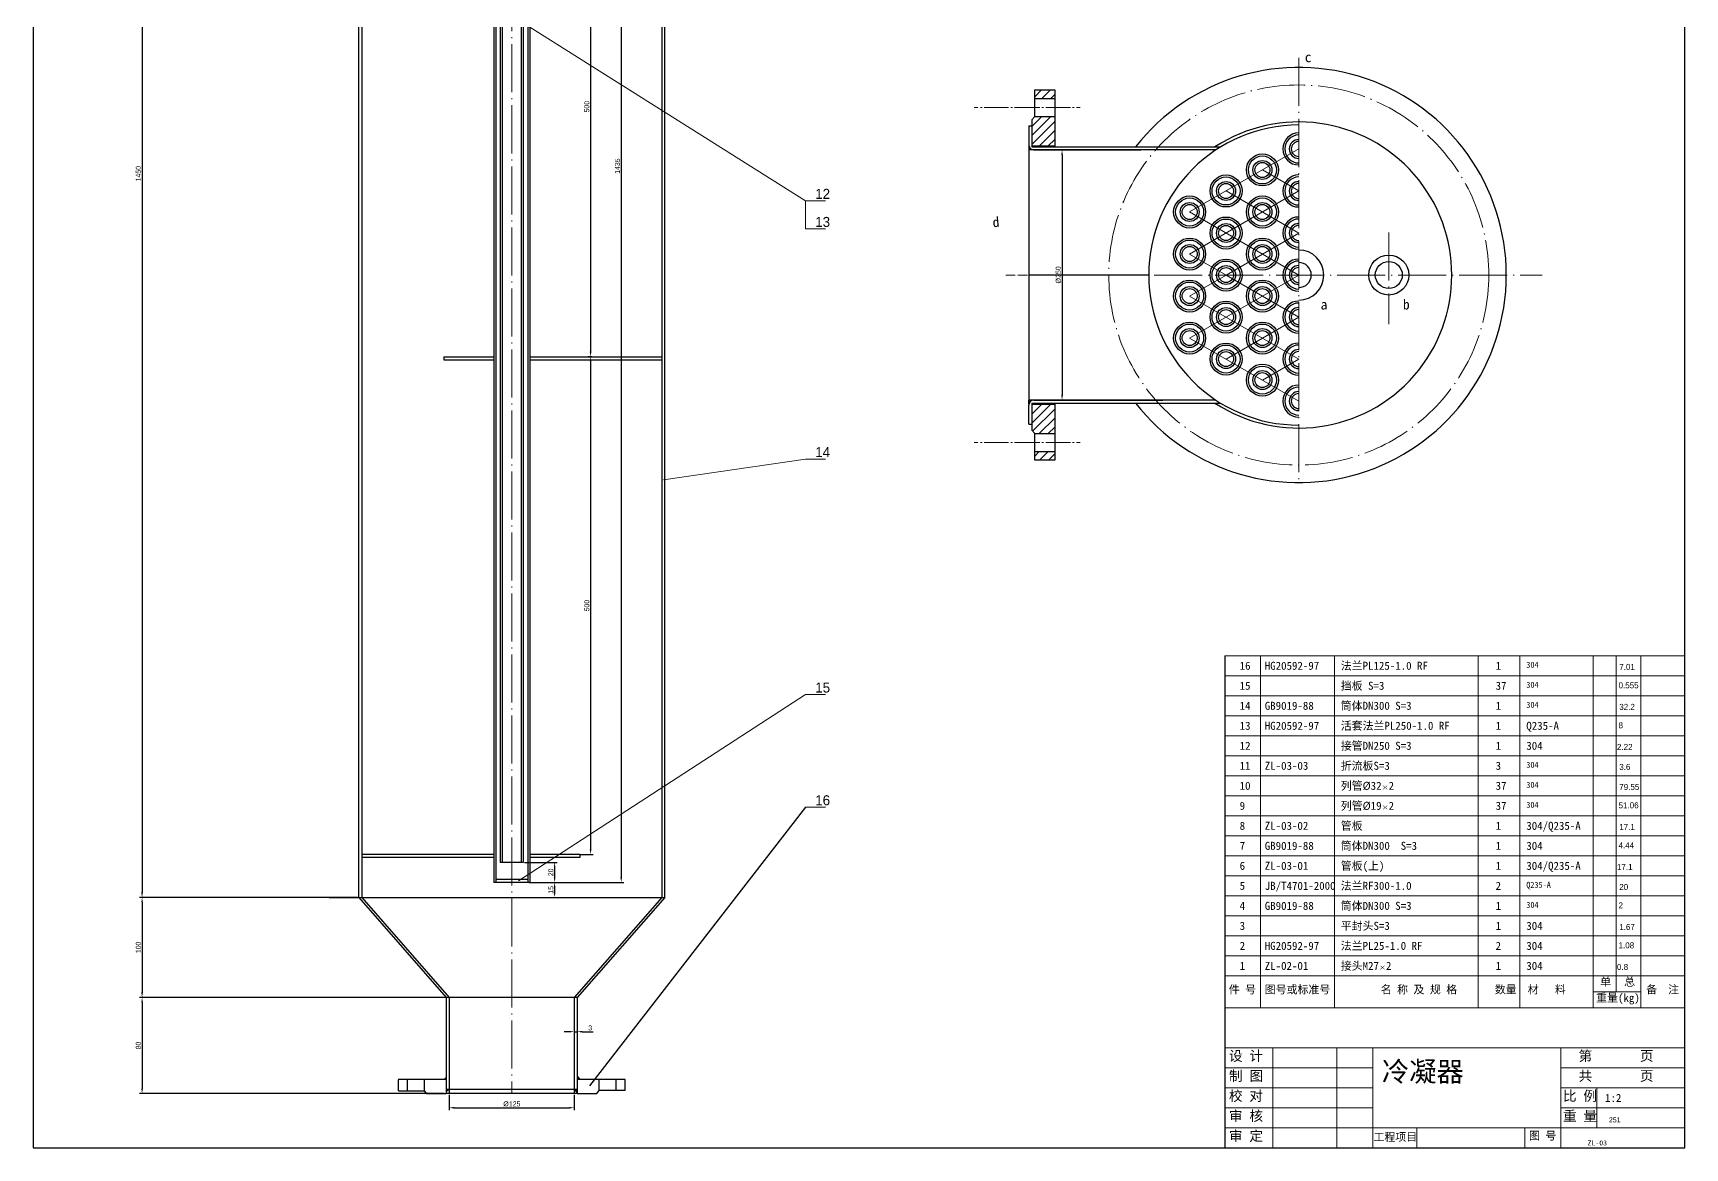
# Model space of a CAD drawing. Header units: millimetres. Extents: x 0 to 826, y 9 to 1086.
# Drawn here: x 0 to 826, y 9 to 566 of the extents above; entities that cross this region are included whole.
import ezdxf

# ---------------------------------------------------------------- set-up
doc = ezdxf.new("R2010")
doc.units = ezdxf.units.MM
doc.linetypes.add('ACAD_ISO04W100', pattern=[30.5, 24, -3, 0.5, -3])
doc.linetypes.add('ACAD_ISO05W100', pattern=[33, 24, -3, 0, -3, 0, -3])
doc.layers.get('DEFPOINTS').update_dxf_attribs({"lineweight": 30})
for name, color, linetype, lineweight in [('LAYER2', 2, 'ACAD_ISO04W100', 15), ('LAYER4', 4, 'ACAD_ISO05W100', 5), ('图层1', 7, 'Continuous', 30), ('图层3', 7, 'Continuous', 5)]:
    doc.layers.add(name, color=color, linetype=linetype, lineweight=lineweight)
doc.dimstyles.new('ISO-25', dxfattribs={"dimtxt": 2.5, "dimasz": 2.5, "dimexe": 1.25, "dimexo": 0.625, "dimtad": 1, "dimdsep": 46, "dimtxsty": 'Standard', "dimcen": 2.5, "dimadec": 0, "dimazin": 0, "dimtfac": 1, "dimtmove": 0, "dimatfit": 3, "dimfxl": 0, "dimarcsym": 0})

# ---------------------------------------------------------------- blocks, each defined once
blk = doc.blocks.new('*D4')
at = {"layer": 'DEFPOINTS', "color": 0}
for p in [(147.77, 857.29), (54.2, 133.79), (152.47, 133.79)]:
    blk.add_point(p, dxfattribs=at)
at = {"layer": '图层3', "color": 0, "lineweight": -2}
for p, q in [((147.14, 857.29), (52.95, 857.29)), ((54.2, 854.79), (54.2, 136.29)), ((151.84, 133.79), (52.95, 133.79))]:
    blk.add_line(p, q, dxfattribs=at)
at = {"layer": '图层3', "color": 0}
for points in [[(53.78, 854.79), (54.61, 854.79), (54.2, 857.29)], [(53.78, 136.29), (54.61, 136.29), (54.2, 133.79)]]:
    blk.add_solid(points, dxfattribs=at)
at = {"layer": '图层3', "color": 0, "insert": (52.32, 495.54), "char_height": 2.5, "attachment_point": 5, "rotation": 90}
blk.add_mtext('{\\f??|b0|i0|c0|p54;1450}', dxfattribs=at)
blk = doc.blocks.new('*D7')
at = {"layer": 'DEFPOINTS', "color": 0}
for p in [(248.02, 141.29), (248.02, 133.79), (260.45, 133.79)]:
    blk.add_point(p, dxfattribs=at)
at = {"layer": '图层3', "color": 0, "lineweight": -2}
for p, q in [((248.64, 141.29), (261.7, 141.29)), ((248.64, 133.79), (261.7, 133.79)), ((260.45, 138.79), (260.45, 136.29))]:
    blk.add_line(p, q, dxfattribs=at)
at = {"layer": '图层3', "color": 0}
for points in [[(260.03, 138.79), (260.86, 138.79), (260.45, 141.29)], [(260.03, 136.29), (260.86, 136.29), (260.45, 133.79)]]:
    blk.add_solid(points, dxfattribs=at)
at = {"layer": '图层3', "color": 0, "insert": (258.57, 137.54), "char_height": 2.5, "attachment_point": 5, "rotation": 90}
blk.add_mtext('{\\f??|b0|i0|c0|p54;15}', dxfattribs=at)
blk = doc.blocks.new('*D8')
at = {"layer": 'DEFPOINTS', "color": 0}
for p in [(244.77, 151.29), (247.02, 141.29), (260.45, 141.29)]:
    blk.add_point(p, dxfattribs=at)
at = {"layer": '图层3', "color": 0, "lineweight": -2}
for p, q in [((245.39, 151.29), (261.7, 151.29)), ((260.45, 148.79), (260.45, 143.79)), ((247.64, 141.29), (261.7, 141.29))]:
    blk.add_line(p, q, dxfattribs=at)
at = {"layer": '图层3', "color": 0}
for points in [[(260.03, 148.79), (260.86, 148.79), (260.45, 151.29)], [(260.03, 143.79), (260.86, 143.79), (260.45, 141.29)]]:
    blk.add_solid(points, dxfattribs=at)
at = {"layer": '图层3', "color": 0, "insert": (258.57, 146.29), "char_height": 2.5, "attachment_point": 5, "rotation": 90}
blk.add_mtext('{\\f??|b0|i0|c0|p54;20}', dxfattribs=at)
blk = doc.blocks.new('*D10')
at = {"layer": 'DEFPOINTS', "color": 0}
for p in [(279.67, 654.04), (278.42, 404.04), (279.67, 404.04)]:
    blk.add_point(p, dxfattribs=at)
at = {"layer": '图层3', "color": 0, "lineweight": -2}
for p, q in [((279.04, 654.04), (277.17, 654.04)), ((278.42, 651.54), (278.42, 406.54)), ((279.04, 404.04), (277.17, 404.04))]:
    blk.add_line(p, q, dxfattribs=at)
at = {"layer": '图层3', "color": 0}
for points in [[(278, 651.54), (278.84, 651.54), (278.42, 654.04)], [(278, 406.54), (278.84, 406.54), (278.42, 404.04)]]:
    blk.add_solid(points, dxfattribs=at)
at = {"layer": '图层3', "color": 0, "insert": (276.54, 529.04), "char_height": 2.5, "attachment_point": 5, "rotation": 90}
blk.add_mtext('{\\f??|b0|i0|c0|p54;500}', dxfattribs=at)
blk = doc.blocks.new('*D11')
at = {"layer": 'DEFPOINTS', "color": 0}
for p in [(277.79, 404.04), (272.39, 155.29), (278.42, 155.29)]:
    blk.add_point(p, dxfattribs=at)
at = {"layer": '图层3', "color": 0, "lineweight": -2}
for p, q in [((278.42, 404.04), (279.67, 404.04)), ((278.42, 401.54), (278.42, 157.79)), ((273.02, 155.29), (279.67, 155.29))]:
    blk.add_line(p, q, dxfattribs=at)
at = {"layer": '图层3', "color": 0}
for points in [[(278, 401.54), (278.84, 401.54), (278.42, 404.04)], [(278, 157.79), (278.84, 157.79), (278.42, 155.29)]]:
    blk.add_solid(points, dxfattribs=at)
at = {"layer": '图层3', "color": 0, "insert": (276.54, 279.66), "char_height": 2.5, "attachment_point": 5, "rotation": 90}
blk.add_mtext('{\\f??|b0|i0|c0|p54;500}', dxfattribs=at)
blk = doc.blocks.new('*D12')
at = {"layer": 'DEFPOINTS', "color": 0}
for p in [(278.42, 857.29), (248.02, 141.29), (293.73, 141.29)]:
    blk.add_point(p, dxfattribs=at)
at = {"layer": '图层3', "color": 0, "lineweight": -2}
for p, q in [((279.04, 857.29), (294.98, 857.29)), ((293.73, 854.79), (293.73, 143.79)), ((248.64, 141.29), (294.98, 141.29))]:
    blk.add_line(p, q, dxfattribs=at)
at = {"layer": '图层3', "color": 0}
for points in [[(293.32, 854.79), (294.15, 854.79), (293.73, 857.29)], [(293.32, 143.79), (294.15, 143.79), (293.73, 141.29)]]:
    blk.add_solid(points, dxfattribs=at)
at = {"layer": '图层3', "color": 0, "insert": (291.86, 499.29), "char_height": 2.5, "attachment_point": 5, "rotation": 90}
blk.add_mtext('{\\f??|b0|i0|c0|p54;1435}', dxfattribs=at)
blk = doc.blocks.new('*D21')
at = {"layer": 'DEFPOINTS', "color": 0}
for p in [(500.59, 507.38), (500.59, 382.38), (514.12, 382.38)]:
    blk.add_point(p, dxfattribs=at)
at = {"layer": '图层3', "color": 0, "lineweight": -2}
for p, q in [((501.21, 507.38), (515.37, 507.38)), ((514.12, 504.88), (514.12, 384.88)), ((501.21, 382.38), (515.37, 382.38))]:
    blk.add_line(p, q, dxfattribs=at)
at = {"layer": '图层3', "color": 0}
for points in [[(513.71, 504.88), (514.54, 504.88), (514.12, 507.38)], [(513.71, 384.88), (514.54, 384.88), (514.12, 382.38)]]:
    blk.add_solid(points, dxfattribs=at)
at = {"layer": '图层3', "color": 0, "insert": (512.25, 444.88), "char_height": 2.5, "attachment_point": 5, "rotation": 90}
blk.add_mtext('%%c{\\f??|b0|i0|c0|p54;250}', dxfattribs=at)
blk = doc.blocks.new('*D27')
at = {"layer": 'DEFPOINTS', "color": 0}
for p in [(207.76, 35.76), (270.26, 35.76), (270.26, 28.65)]:
    blk.add_point(p, dxfattribs=at)
at = {"layer": '图层3', "color": 0, "lineweight": -2}
for p, q in [((207.76, 35.13), (207.76, 27.4)), ((270.26, 35.13), (270.26, 27.4)), ((210.26, 28.65), (267.76, 28.65))]:
    blk.add_line(p, q, dxfattribs=at)
at = {"layer": '图层3', "color": 0}
for points in [[(210.26, 29.07), (210.26, 28.24), (207.76, 28.65)], [(267.76, 29.07), (267.76, 28.24), (270.26, 28.65)]]:
    blk.add_solid(points, dxfattribs=at)
at = {"layer": '图层3', "color": 0, "insert": (239.01, 30.53), "char_height": 2.5, "attachment_point": 5}
blk.add_mtext('%%c{\\f??|b0|i0|c0|p54;125}', dxfattribs=at)
blk = doc.blocks.new('*D28')
at = {"layer": 'DEFPOINTS', "color": 0}
for p in [(162.51, 133.79), (54.2, 83.79), (206.26, 83.79)]:
    blk.add_point(p, dxfattribs=at)
at = {"layer": '图层1', "color": 0, "lineweight": -2}
for p, q in [((161.89, 133.79), (52.95, 133.79)), ((54.2, 131.29), (54.2, 86.29)), ((205.64, 83.79), (52.95, 83.79))]:
    blk.add_line(p, q, dxfattribs=at)
at = {"layer": '图层1', "color": 0}
for points in [[(53.78, 131.29), (54.61, 131.29), (54.2, 133.79)], [(53.78, 86.29), (54.61, 86.29), (54.2, 83.79)]]:
    blk.add_solid(points, dxfattribs=at)
at = {"layer": '图层1', "color": 0, "insert": (52.32, 108.79), "char_height": 2.5, "attachment_point": 5, "rotation": 90}
blk.add_mtext('{\\f??|b0|i0|c0|p54;100}', dxfattribs=at)
blk = doc.blocks.new('*D29')
at = {"layer": 'DEFPOINTS', "color": 0}
for p in [(207.34, 83.79), (54.2, 35.76), (205.84, 35.76)]:
    blk.add_point(p, dxfattribs=at)
at = {"layer": '图层1', "color": 0, "lineweight": -2}
for p, q in [((206.72, 83.79), (52.95, 83.79)), ((54.2, 81.29), (54.2, 38.26)), ((205.22, 35.76), (52.95, 35.76))]:
    blk.add_line(p, q, dxfattribs=at)
at = {"layer": '图层1', "color": 0}
for points in [[(53.78, 81.29), (54.61, 81.29), (54.2, 83.79)], [(53.78, 38.26), (54.61, 38.26), (54.2, 35.76)]]:
    blk.add_solid(points, dxfattribs=at)
at = {"layer": '图层1', "color": 0, "insert": (52.32, 59.77), "char_height": 2.5, "attachment_point": 5, "rotation": 90}
blk.add_mtext('{\\f??|b0|i0|c0|p54;80}', dxfattribs=at)
blk = doc.blocks.new('*D31')
at = {"layer": 'DEFPOINTS', "color": 0}
for p in [(270.26, 83.79), (271.76, 83.79), (271.76, 66.67)]:
    blk.add_point(p, dxfattribs=at)
at = {"layer": '图层3', "color": 0, "lineweight": -2}
for p, q in [((270.26, 83.16), (270.26, 65.42)), ((271.76, 83.16), (271.76, 65.42)), ((267.76, 66.67), (265.26, 66.67)), ((270.26, 66.67), (271.76, 66.67)), ((274.26, 66.67), (279.68, 66.67))]:
    blk.add_line(p, q, dxfattribs=at)
at = {"layer": '图层3', "color": 0}
for points in [[(267.76, 67.08), (267.76, 66.25), (270.26, 66.67)], [(274.26, 67.08), (274.26, 66.25), (271.76, 66.67)]]:
    blk.add_solid(points, dxfattribs=at)
at = {"layer": '图层3', "color": 0, "insert": (278.22, 68.54), "char_height": 2.5, "attachment_point": 5}
blk.add_mtext('{\\f??|b0|i0|c0|p54;3}', dxfattribs=at)

msp = doc.modelspace()

# ---------------------------------------------------------------- hatches: boundary and pattern name
for points in [[(204.97331, 42.75664), (206.2602, 44.37834), (206.2602, 42.75664)], [(273.04709, 42.75664), (271.7602, 44.37834), (271.7602, 42.75664)], [(206.2602, 36.31916), (206.2602, 37.75664), (207.98254, 37.75664)], [(271.7602, 36.31916), (271.7602, 37.75664), (270.03786, 37.75664)]]:
    msp.add_hatch(color=256).paths.add_polyline_path(points)
at = {"layer": 'LAYER4'}
h = msp.add_hatch(dxfattribs=at)
h.set_pattern_fill('ANSI31', color=256, angle=-90, style=0)
h.set_pattern_definition([(225, (540.4528, 591.9726), (-2.245064, 2.245064), [])])
h.paths.add_polyline_path([(510.46106, 537.37604), (510.46106, 533.12604), (500.46106, 533.12604), (500.46106, 537.37604)])
h.paths.add_polyline_path([(510.46106, 509.37604), (498.96236, 509.37604), (498.96248, 522.37596), (500.46106, 524.12604), (510.46106, 524.12604)])
h.paths.add_polyline_path([(510.46106, 365.62604), (500.46106, 365.62604), (498.96106, 367.37604), (498.96118, 380.37604), (510.46106, 380.37604)])
h.paths.add_polyline_path([(500.46106, 352.37604), (500.46106, 356.62604), (510.46106, 356.62604), (510.46106, 352.37604)])

# ---------------------------------------------------------------- linework, layer by layer
for p, q in [((233.26593, 960.28557), (233.26593, 347.27253)), ((234.26593, 960.28557), (234.26593, 347.27253)), ((243.76593, 960.28557), (243.76593, 347.27253)), ((244.76593, 960.28557), (244.76593, 347.27253)), ((230.01593, 858.78557), (230.01593, 347.27253)), ((231.01593, 858.78557), (231.01593, 347.27253)), ((247.01593, 858.78557), (247.01593, 347.27253)), ((248.01593, 858.78557), (248.01593, 347.27253)), ((315.51696, 347.27253), (315.51696, 851.28557)), ((162.51491, 133.78557), (162.51491, 664.17233)), ((500.46106, 524.12604), (500.46106, 537.37604)), ((500.46106, 537.37604), (510.46106, 537.37604)), ((510.46106, 537.37604), (510.46106, 508.87604)), ((500.46106, 533.12604), (510.46106, 533.12604)), ((498.96248, 522.37596), (498.96236, 508.87604)), ((498.96248, 522.37596), (500.46106, 524.12604)), ((500.46106, 524.12604), (510.46106, 524.12604)), ((497.46106, 519.37604), (497.46106, 509.87604)), ((497.46106, 519.37604), (498.96245, 519.37603)), ((497.46106, 509.37604), (497.46106, 507.37604)), ((497.46106, 507.37604), (497.46106, 382.37604)), ((498.96106, 509.37604), (510.46106, 509.37604)), ((498.96236, 508.87604), (593.35863, 508.87604)), ((499.96106, 507.37604), (553.49301, 507.37604)), ((205.01593, 404.03557), (230.01593, 404.03557)), ((205.01593, 404.03557), (205.01593, 402.53557)), ((205.01593, 402.53557), (230.01593, 402.53557)), ((248.01593, 404.03557), (314.01696, 404.03557)), ((248.01593, 402.53557), (314.01696, 402.53557)), ((497.46106, 380.37604), (497.46106, 382.37604)), ((498.96236, 380.87604), (498.96106, 367.37604)), ((498.96106, 380.37604), (510.46106, 380.37604)), ((498.96236, 380.87604), (593.35863, 380.87604)), ((499.96106, 382.37604), (564.4291, 382.37604)), ((510.46106, 380.87604), (510.46106, 352.37604)), ((497.46106, 370.37604), (497.46106, 379.87604)), ((497.46106, 370.37604), (498.96245, 370.37606)), ((498.96106, 367.37604), (500.46106, 365.62604)), ((500.46106, 365.62604), (510.46106, 365.62604)), ((500.46106, 352.37604), (500.46106, 365.62604)), ((500.46106, 356.62604), (510.46106, 356.62604)), ((230.01593, 347.27253), (230.01593, 141.28557)), ((231.01593, 347.27253), (231.01593, 141.28557)), ((233.26593, 347.27253), (233.26593, 151.28557)), ((234.26593, 347.27253), (234.26593, 151.28557)), ((243.76593, 347.27253), (243.76593, 151.28557)), ((244.76593, 347.27253), (244.76593, 151.28557)), ((247.01593, 347.27253), (247.01593, 141.28557)), ((248.01593, 347.27253), (248.01593, 141.28557)), ((315.51696, 133.78557), (315.51696, 347.27253)), ((510.46106, 352.37604), (500.46106, 352.37604)), ((230.01593, 155.28557), (164.01491, 155.28557)), ((230.01593, 153.78557), (164.01491, 153.78557)), ((244.76593, 151.28557), (233.26593, 151.28557)), ((273.01593, 155.28557), (248.01593, 155.28557)), ((273.01593, 153.78557), (248.01593, 153.78557)), ((273.01593, 155.28557), (273.01593, 153.78557)), ((248.01593, 141.28557), (230.01593, 141.28557)), ((247.01593, 142.78557), (231.01593, 142.78557)), ((147.76593, 133.78557), (315.51696, 133.78557)), ((206.2602, 42.75664), (182.2602, 42.75664)), ((182.3671, 37.12837), (182.3671, 42.62837)), ((271.7602, 44.37834), (273.04709, 42.75664)), ((295.7602, 42.75664), (271.7602, 42.75664)), ((295.7602, 37.25664), (295.7602, 42.75664)), ((182.3671, 37.12837), (195.3671, 37.12837)), ((196.5102, 35.75664), (195.2602, 37.25664)), ((196.6171, 35.62837), (195.3671, 37.12837)), ((196.5102, 35.75664), (206.2602, 35.75664)), ((196.5102, 35.75664), (206.2602, 35.75664)), ((271.7602, 37.75664), (206.2602, 37.75664)), ((271.7602, 35.75664), (206.2602, 35.75664)), ((271.7602, 36.31916), (270.03786, 37.75664)), ((271.7602, 35.75664), (281.5102, 35.75664)), ((271.7602, 35.75664), (281.5102, 35.75664)), ((281.5102, 35.75664), (282.7602, 37.25664)), ((295.7602, 37.25664), (282.7602, 37.25664))]:
    msp.add_line(p, q)
at = {"color": 0, "linetype": 'ByBlock'}
for p, q in [((314.01696, 851.28557), (314.01696, 133.78557)), ((164.01491, 665.54683), (164.01491, 133.78557)), ((500.58606, 382.37604), (540.48964, 382.37604))]:
    msp.add_line(p, q, dxfattribs=at)
at = {"color": 0}
for p, q in [((271.7602, 83.78557), (206.2602, 83.78557)), ((206.2602, 83.78557), (206.2602, 35.75664)), ((271.7602, 83.78557), (271.7602, 35.75664))]:
    msp.add_line(p, q, dxfattribs=at)
at = {"lineweight": 18}
for p, q in [((595.51685, 78.55366), (825.51685, 78.55366)), ((595.51685, 58.55366), (825.51685, 58.55366))]:
    msp.add_line(p, q, dxfattribs=at)
at = {"ltscale": 0.1}
for p, q in [((186.8671, 37.12837), (186.8671, 42.62837)), ((195.3671, 37.12837), (195.3671, 42.62837)), ((282.7602, 37.25664), (282.7602, 42.75664)), ((291.2602, 37.25664), (291.2602, 42.75664))]:
    msp.add_line(p, q, dxfattribs=at)
msp.add_lwpolyline([(-0.31576, 1086.15014), (-0.31576, 8.55366), (825.51685, 8.55366), (825.51685, 1086.15014)], close=True)
for centre, start, end in [((499.96106, 509.87604), 180, 270), ((499.96106, 379.87604), 90, 180)]:
    msp.add_arc(centre, 2.5, start, end)
at = {"layer": 'DEFPOINTS', "color": 0, "linetype": 'ByBlock'}
for p in [(497.46106, 519.37604), (497.46106, 507.37604), (497.46106, 382.37604)]:
    msp.add_point(p, dxfattribs=at)
at = {"layer": 'LAYER2'}
for p, q in [((239.01593, 1048.19337), (239.01593, 35.75664)), ((632.46106, 553.36813), (632.46106, 341.12604)), ((677.46106, 466.16702), (677.46106, 420.34597)), ((499.20219, 444.87604), (754.21232, 444.87604))]:
    msp.add_line(p, q, dxfattribs=at)
at = {"layer": 'LAYER2', "ltscale": 0.5}
for p, q in [((502.41621, 528.62604), (470.21832, 528.62604)), ((502.58686, 528.62604), (470.53865, 528.62604)), ((502.58686, 528.62604), (470.53865, 528.62604)), ((490.83525, 528.62604), (522.88346, 528.62604)), ((490.83525, 528.62604), (522.88346, 528.62604)), ((491.0059, 528.62604), (523.20379, 528.62604)), ((505.65439, 444.87604), (497.46106, 444.87604)), ((502.41621, 361.12604), (470.21832, 361.12604)), ((502.58686, 361.12604), (470.53865, 361.12604)), ((490.83525, 361.12604), (522.88346, 361.12604)), ((491.0059, 361.12604), (523.20379, 361.12604))]:
    msp.add_line(p, q, dxfattribs=at)
at = {"layer": 'LAYER2', "ltscale": 0.2}
msp.add_line((557.7868, 444.87604), (485.97014, 444.87604), dxfattribs=at)
at = {"layer": 'LAYER2'}
msp.add_circle((632.46106, 444.87604), 95, dxfattribs=at)
at = {"layer": '图层1'}
for p, q in [((591.00325, 507.37604), (497.46106, 507.37604)), ((557.46106, 444.87604), (497.46106, 444.87604)), ((591.00325, 382.37604), (497.46106, 382.37604)), ((595.51685, 254.55366), (595.51685, 8.55366)), ((385.81462, 178.87167), (277.9375, 39.56201)), ((162.51491, 133.78557), (206.2602, 83.78557)), ((164.01491, 133.78557), (207.7602, 83.78557)), ((314.01696, 133.78557), (270.2602, 83.78557)), ((315.51696, 133.78557), (271.7602, 83.78557))]:
    msp.add_line(p, q, dxfattribs=at)
at = {"layer": '图层1', "color": 0}
for p, q in [((207.7602, 83.78557), (207.7602, 35.75664)), ((270.2602, 83.78557), (270.2602, 35.75664))]:
    msp.add_line(p, q, dxfattribs=at)
at = {"layer": '图层1'}
for centre, radius in [((614.27452, 497.37604), 8), ((614.27452, 497.37604), 7), ((614.27452, 497.37604), 4.75), ((614.27452, 497.37604), 3.75), ((596.08799, 486.87604), 8), ((596.08799, 486.87604), 7), ((596.08799, 486.87604), 4.75), ((596.08799, 486.87604), 3.75), ((577.90146, 476.37604), 8), ((577.90146, 476.37604), 7), ((577.90146, 476.37604), 4.75), ((577.90146, 476.37604), 3.75), ((614.27452, 476.37604), 8), ((614.27452, 476.37604), 7), ((614.27452, 476.37604), 4.75), ((614.27452, 476.37604), 3.75), ((596.08799, 465.87604), 8), ((596.08799, 465.87604), 7), ((577.90146, 455.37604), 8), ((596.08799, 465.87604), 4.75), ((596.08799, 465.87604), 3.75), ((614.27452, 455.37604), 8), ((577.90146, 455.37604), 7), ((577.90146, 455.37604), 4.75), ((577.90146, 455.37604), 3.75), ((614.27452, 455.37604), 7), ((614.27452, 455.37604), 4.75), ((614.27452, 455.37604), 3.75), ((677.46106, 444.87604), 10), ((596.08799, 444.87604), 8), ((596.08799, 444.87604), 7), ((596.08799, 444.87604), 4.75), ((596.08799, 444.87604), 3.75), ((677.46106, 444.87604), 6.75), ((577.90146, 434.37604), 8), ((577.90146, 434.37604), 7), ((577.90146, 434.37604), 4.75), ((577.90146, 434.37604), 3.75), ((614.27452, 434.37604), 8), ((614.27452, 434.37604), 7), ((614.27452, 434.37604), 4.75), ((614.27452, 434.37604), 3.75), ((596.08799, 423.87604), 8), ((596.08799, 423.87604), 7), ((577.90146, 413.37604), 8), ((596.08799, 423.87604), 4.75), ((596.08799, 423.87604), 3.75), ((614.27452, 413.37604), 8), ((577.90146, 413.37604), 7), ((577.90146, 413.37604), 4.75), ((577.90146, 413.37604), 3.75), ((614.27452, 413.37604), 7), ((614.27452, 413.37604), 4.75), ((614.27452, 413.37604), 3.75), ((596.08799, 402.87604), 8), ((596.08799, 402.87604), 7), ((596.08799, 402.87604), 4.75), ((596.08799, 402.87604), 3.75), ((614.27452, 392.37604), 8), ((614.27452, 392.37604), 7), ((614.27452, 392.37604), 4.75), ((614.27452, 392.37604), 3.75)]:
    msp.add_circle(centre, radius, dxfattribs=at)
for centre, radius, start, end in [((632.46106, 444.87604), 103.75, 218.08773965, 141.91226035), ((632.46106, 444.87604), 76.5, 236.78294727, 123.21705273), ((632.46106, 444.87604), 75, 90, 270), ((632.46106, 507.87604), 8, 90, 270), ((632.46106, 507.87604), 7, 90, 270), ((632.46106, 507.87604), 4.75, 90, 270), ((632.46106, 507.87604), 3.75, 90, 270), ((632.46106, 486.87604), 8, 90, 270), ((632.46106, 486.87604), 7, 90, 270), ((632.46106, 486.87604), 4.75, 90, 270), ((632.46106, 486.87604), 3.75, 90, 270), ((632.46106, 465.87604), 8, 90, 270), ((632.46106, 465.87604), 7, 90, 270), ((632.46106, 465.87604), 4.75, 90, 270), ((632.46106, 465.87604), 3.75, 90, 270), ((632.46106, 444.87604), 12.5, 270, 90), ((632.46106, 444.87604), 8, 90, 270), ((632.46106, 444.87604), 7, 90, 270), ((632.46106, 444.87604), 4.75, 90, 270), ((632.46106, 444.87604), 3.75, 90, 270), ((632.46106, 444.87604), 6.25, 270, 90), ((632.46106, 423.87604), 8, 90, 270), ((632.46106, 423.87604), 7, 90, 270), ((632.46106, 423.87604), 4.75, 90, 270), ((632.46106, 423.87604), 3.75, 90, 270), ((632.46106, 402.87604), 8, 90, 270), ((632.46106, 402.87604), 7, 90, 270), ((632.46106, 402.87604), 4.75, 90, 270), ((632.46106, 402.87604), 3.75, 90, 270), ((632.46106, 381.87604), 8, 90, 270), ((632.46106, 381.87604), 7, 90, 270), ((632.46106, 381.87604), 4.75, 90, 270), ((632.46106, 381.87604), 3.75, 90, 270)]:
    msp.add_arc(centre, radius, start, end, dxfattribs=at)
at = {"layer": '图层3'}
for p, q in [((104.74823, 659.26108), (385.81462, 481.98365)), ((577.90146, 476.37604), (632.46106, 507.87604)), ((614.27452, 497.37604), (632.46106, 486.87604)), ((385.81462, 481.98365), (395.81462, 481.98365)), ((385.81462, 481.98365), (385.81462, 467.95182)), ((577.90146, 455.37604), (632.46106, 486.87604)), ((596.08799, 486.87604), (632.46106, 465.87604)), ((577.90146, 476.37604), (632.46106, 444.87604)), ((385.81462, 467.95182), (395.81462, 467.95182)), ((596.08799, 444.87604), (632.46106, 465.87604)), ((577.90146, 455.37604), (596.08799, 444.87604)), ((577.90146, 434.37604), (596.08799, 444.87604)), ((577.90146, 413.37604), (632.46106, 444.87604)), ((596.08799, 444.87604), (632.46106, 423.87604)), ((577.90146, 434.37604), (632.46106, 402.87604)), ((596.08799, 402.87604), (632.46106, 423.87604)), ((577.90146, 413.37604), (632.46106, 381.87604)), ((614.27452, 392.37604), (632.46106, 402.87604)), ((314.78515, 342.5381), (385.81462, 352.89326)), ((385.81462, 352.89326), (395.81462, 352.89326)), ((595.51685, 254.55366), (825.51685, 254.55366)), ((613.34274, 78.55366), (613.34274, 254.55366)), ((650.27808, 78.55366), (650.27808, 254.55366)), ((722.10857, 78.55366), (722.10857, 254.55366)), ((742.90195, 78.55366), (742.90195, 254.55366)), ((779.54587, 78.55366), (779.54587, 254.55366)), ((791.13938, 86.53764), (791.13938, 254.55366)), ((803.47798, 78.55366), (803.47798, 254.55366)), ((595.51685, 244.55366), (825.51685, 244.55366)), ((242.29772, 142.14394), (385.81462, 235.20843)), ((385.81462, 235.20843), (395.81462, 235.20843)), ((595.51685, 234.55366), (825.51685, 234.55366)), ((595.51685, 224.55366), (825.51685, 224.55366)), ((595.51685, 214.55366), (825.51685, 214.55366)), ((595.51685, 204.55366), (825.51685, 204.55366)), ((595.51685, 194.55366), (825.51685, 194.55366)), ((595.51685, 184.55366), (825.51685, 184.55366)), ((385.81462, 178.87167), (395.81462, 178.87167)), ((595.51685, 174.55366), (825.51685, 174.55366)), ((595.51685, 164.55366), (825.51685, 164.55366)), ((595.51685, 154.55366), (825.51685, 154.55366)), ((595.51685, 144.55366), (825.51685, 144.55366)), ((595.51685, 134.55366), (825.51685, 134.55366)), ((595.51685, 124.55366), (825.51685, 124.55366)), ((595.51685, 114.55366), (825.51685, 114.55366)), ((595.51685, 104.55366), (825.51685, 104.55366)), ((595.51685, 94.55366), (825.51685, 94.55366)), ((779.51685, 86.53764), (803.51685, 86.53764)), ((619.51685, 58.55366), (619.51685, 8.55366)), ((651.51685, 58.55366), (651.51685, 8.55366)), ((669.51685, 58.55366), (669.51685, 8.55366)), ((763.51685, 58.55366), (763.51685, 8.55366)), ((595.51685, 48.55366), (669.51685, 48.55366)), ((763.51685, 48.55366), (825.51685, 48.55366)), ((595.51685, 38.55366), (669.51685, 38.55366)), ((763.51685, 38.55366), (825.51685, 38.55366)), ((781.51685, 38.55366), (781.51685, 18.55366)), ((595.51685, 28.55366), (669.51685, 28.55366)), ((763.51685, 28.55366), (825.51685, 28.55366)), ((595.51685, 18.55366), (825.51685, 18.55366)), ((691.51685, 18.55366), (691.51685, 8.55366)), ((745.51685, 18.55366), (745.51685, 8.55366))]:
    msp.add_line(p, q, dxfattribs=at)

# ---------------------------------------------------------------- texts
at = {"layer": '图层3', "attachment_point": 1}
for s, insert, char_height, width in [('{\\f宋体|b0|i0|c134|p2;c}', (635.43893, 556.25892), 5, 6.043), ('{\\f宋体|b0|i0|c134|p2;a}', (643.37044, 432.64489), 5, 6.043), ('{\\f宋体|b0|i0|c134|p2;b}', (684.51747, 432.64489), 5, 6.043), ('{\\f??|b0|i0|c0|p54;251}', (787.5385, 23.86685), 2.5, 0.0847)]:
    msp.add_mtext(s, dxfattribs=dict(at, insert=insert, char_height=char_height, width=width))
for s, insert, char_height in [('{\\f??|b0|i0|c0|p54;12}', (390.72142, 487.95129), 5), ('{\\f??|b0|i0|c0|p54;13}', (390.72142, 473.91946), 5), ('{\\f??|b0|i0|c0|p54;14}', (390.72142, 358.8609), 5), ('{\\f仿宋_GB2312|b0|i0|c134|p49;  16}', (597.45809, 251.57081), 4), ('{\\f仿宋_GB2312|b0|i0|c134|p49;HG20592-97}', (615.45809, 251.57081), 4), ('{\\f仿宋_GB2312|b0|i0|c134|p49;法兰PL125-1.0 RF}', (653.45809, 251.57081), 3.9987888), ('{\\f仿宋_GB2312|b0|i0|c134|p49; 1}', (728.13367, 251.57081), 4), ('{\\f仿宋_GB2312|b0|i0|c134|p49;304}', (746.19997, 251.57081), 3), ('{\\f??|b0|i0|c0|p54;7.01}', (792.67809, 250.51274), 3), ('{\\f??|b0|i0|c0|p54;15}', (390.72142, 241.17607), 5), ('{\\f仿宋_GB2312|b0|i0|c134|p49;  15}', (597.45809, 241.57081), 4), ('{\\f仿宋_GB2312|b0|i0|c134|p49;挡板 S=3}', (653.45809, 241.57081), 3.9987888), ('{\\f仿宋_GB2312|b0|i0|c134|p49; 37}', (728.13367, 241.57081), 4), ('{\\f仿宋_GB2312|b0|i0|c134|p49;304}', (746.19997, 241.57081), 3), ('{\\f??|b0|i0|c0|p54;0.555}', (792.31368, 241.31596), 3), ('{\\f仿宋_GB2312|b0|i0|c134|p49;  14}', (597.45809, 231.57081), 4), ('{\\f仿宋_GB2312|b0|i0|c134|p49;GB9019-88}', (615.45809, 231.57081), 4), ('{\\f仿宋_GB2312|b0|i0|c134|p49;筒体DN300 S=3}', (653.45809, 231.57081), 3.9987888), ('{\\f仿宋_GB2312|b0|i0|c134|p49; 1}', (728.13367, 231.57081), 4), ('{\\f仿宋_GB2312|b0|i0|c134|p49;304}', (746.19997, 231.57081), 3), ('{\\f??|b0|i0|c0|p54;32.2}', (792.67809, 230.51274), 3), ('{\\f仿宋_GB2312|b0|i0|c134|p49;  13}', (597.45809, 221.57081), 4), ('{\\f仿宋_GB2312|b0|i0|c134|p49;HG20592-97}', (615.45809, 221.57081), 4), ('{\\f仿宋_GB2312|b0|i0|c134|p49;活套法兰PL250-1.0 RF}', (653.45809, 221.57081), 3.9987888), ('{\\f仿宋_GB2312|b0|i0|c134|p49; 1}', (728.13367, 221.57081), 4), ('{\\f仿宋_GB2312|b0|i0|c134|p49;Q235-A}', (746.19997, 221.57081), 4), ('{\\f??|b0|i0|c0|p54;8}', (792.31368, 221.31596), 3), ('{\\f仿宋_GB2312|b0|i0|c134|p49;  12}', (597.45809, 211.57081), 4), ('{\\f仿宋_GB2312|b0|i0|c134|p49;接管DN250 S=3}', (653.45809, 211.57081), 3.9987888), ('{\\f仿宋_GB2312|b0|i0|c134|p49; 1}', (728.13367, 211.57081), 4), ('{\\f仿宋_GB2312|b0|i0|c134|p49;304}', (746.19997, 211.57081), 4), ('{\\f??|b0|i0|c0|p54;2.22}', (791.51685, 210.51274), 3), ('{\\f仿宋_GB2312|b0|i0|c134|p49;  11}', (597.45809, 201.57081), 4), ('{\\f仿宋_GB2312|b0|i0|c134|p49;ZL-03-03}', (615.45809, 201.57081), 4), ('{\\f仿宋_GB2312|b0|i0|c134|p49;折流板S=3}', (653.45809, 201.57081), 3.9987888), ('{\\f仿宋_GB2312|b0|i0|c134|p49; 3}', (728.13367, 201.57081), 4), ('{\\f仿宋_GB2312|b0|i0|c134|p49;304}', (746.19997, 201.57081), 3), ('{\\f??|b0|i0|c0|p54;3.6}', (792.67809, 200.51274), 3), ('{\\f仿宋_GB2312|b0|i0|c134|p49;  10}', (597.45809, 191.57081), 4), ('{\\f仿宋_GB2312|b0|i0|c134|p49;列管}%%c{\\f仿宋_GB2312|b0|i0|c134|p49;32\\f宋体|b0|i0|c134|p0;\\H0.5625x;×\\f仿宋_GB2312|b0|i0|c134|p49;\\H1.778x;2}', (653.45809, 191.57081), 3.9987888), ('{\\f仿宋_GB2312|b0|i0|c134|p49; 37}', (728.13367, 191.57081), 4), ('{\\f仿宋_GB2312|b0|i0|c134|p49;304}', (746.19997, 191.57081), 3), ('{\\f??|b0|i0|c0|p54;79.55}', (792.67809, 190.51274), 3), ('{\\f??|b0|i0|c0|p54;16}', (390.72142, 184.83931), 5), ('{\\f仿宋_GB2312|b0|i0|c134|p49;列管}%%c{\\f仿宋_GB2312|b0|i0|c134|p49;19\\f宋体|b0|i0|c134|p0;\\H0.5625x;×\\f仿宋_GB2312|b0|i0|c134|p49;\\H1.778x;2}', (653.45809, 181.57081), 3.9987888), ('{\\f仿宋_GB2312|b0|i0|c134|p49;  9}', (597.45809, 181.57081), 4), ('{\\f仿宋_GB2312|b0|i0|c134|p49; 37}', (728.13367, 181.57081), 4), ('{\\f仿宋_GB2312|b0|i0|c134|p49;304}', (746.19997, 181.57081), 3), ('{\\f??|b0|i0|c0|p54;51.06}', (792.31368, 181.31596), 3), ('{\\f仿宋_GB2312|b0|i0|c134|p49;  8}', (597.45809, 171.57081), 4), ('{\\f仿宋_GB2312|b0|i0|c134|p49;ZL-03-02}', (615.45809, 171.57081), 4), ('{\\f仿宋_GB2312|b0|i0|c134|p49;管板}', (653.45809, 171.57081), 3.9987888), ('{\\f仿宋_GB2312|b0|i0|c134|p49; 1}', (728.13367, 171.57081), 4), ('{\\f仿宋_GB2312|b0|i0|c134|p49;304/Q235-A}', (746.19997, 171.57081), 4), ('{\\f??|b0|i0|c0|p54;17.1}', (792.67809, 170.51274), 3), ('{\\f仿宋_GB2312|b0|i0|c134|p49;  7}', (597.45809, 161.57081), 4), ('{\\f仿宋_GB2312|b0|i0|c134|p49;GB9019-88}', (615.45809, 161.57081), 4), ('{\\f仿宋_GB2312|b0|i0|c134|p49;筒体DN300  S=3}', (653.45809, 161.57081), 4), ('{\\f仿宋_GB2312|b0|i0|c134|p49; 1}', (728.13367, 161.57081), 4), ('{\\f仿宋_GB2312|b0|i0|c134|p49;304}', (746.19997, 161.57081), 4), ('{\\f??|b0|i0|c0|p54;4.44}', (792.31368, 161.31596), 3), ('{\\f仿宋_GB2312|b0|i0|c134|p49;  6}', (597.45809, 151.57081), 4), ('{\\f仿宋_GB2312|b0|i0|c134|p49;ZL-03-01}', (615.45809, 151.57081), 4), ('{\\f仿宋_GB2312|b0|i0|c134|p49;管板(上)}', (653.45809, 151.57081), 3.9987888), ('{\\f仿宋_GB2312|b0|i0|c134|p49; 1}', (728.13367, 151.57081), 4), ('{\\f仿宋_GB2312|b0|i0|c134|p49;304/Q235-A}', (746.19997, 151.57081), 4), ('{\\f??|b0|i0|c0|p54;17.1}', (791.51685, 150.51274), 3), ('{\\f仿宋_GB2312|b0|i0|c134|p49;  5}', (597.45809, 141.57081), 4), ('{\\f仿宋_GB2312|b0|i0|c134|p49;JB/T4701-2000}', (615.45809, 141.57081), 4), ('{\\f仿宋_GB2312|b0|i0|c134|p49;法兰RF300-1.0 }', (653.45809, 141.57081), 3.9987888), ('{\\f仿宋_GB2312|b0|i0|c134|p49; 2}', (728.13367, 141.57081), 4), ('{\\f仿宋_GB2312|b0|i0|c134|p49;Q235-A}', (746.19997, 141.57081), 3), ('{\\f??|b0|i0|c0|p54;20}', (792.67809, 140.51274), 3), ('{\\f仿宋_GB2312|b0|i0|c134|p49;筒体DN300 S=3}', (653.45809, 131.57081), 3.9987888), ('{\\f仿宋_GB2312|b0|i0|c134|p49;  4}', (597.45809, 131.57081), 4), ('{\\f仿宋_GB2312|b0|i0|c134|p49;GB9019-88}', (615.45809, 131.57081), 4), ('{\\f仿宋_GB2312|b0|i0|c134|p49; 1}', (728.13367, 131.57081), 4), ('{\\f仿宋_GB2312|b0|i0|c134|p49;304}', (746.19997, 131.57081), 3), ('{\\f??|b0|i0|c0|p54;2}', (792.31368, 131.31596), 3), ('{\\f仿宋_GB2312|b0|i0|c134|p49;  3}', (597.45809, 121.57081), 4), ('{\\f仿宋_GB2312|b0|i0|c134|p49;平封头S=3}', (653.45809, 121.57081), 3.9987888), ('{\\f仿宋_GB2312|b0|i0|c134|p49; 1}', (728.13367, 121.57081), 4), ('{\\f仿宋_GB2312|b0|i0|c134|p49;304}', (746.19997, 121.57081), 4), ('{\\f??|b0|i0|c0|p54;1.67}', (792.67809, 120.51274), 3), ('{\\f仿宋_GB2312|b0|i0|c134|p49;  2}', (597.45809, 111.57081), 4), ('{\\f仿宋_GB2312|b0|i0|c134|p49;HG20592-97}', (615.45809, 111.57081), 4), ('{\\f仿宋_GB2312|b0|i0|c134|p49;法兰PL25-1.0 RF}', (653.45809, 111.57081), 3.9987888), ('{\\f仿宋_GB2312|b0|i0|c134|p49; 2}', (728.13367, 111.57081), 4), ('{\\f仿宋_GB2312|b0|i0|c134|p49;304}', (746.19997, 111.57081), 4), ('{\\f??|b0|i0|c0|p54;1.08}', (792.31368, 111.31596), 3), ('{\\f仿宋_GB2312|b0|i0|c134|p49;  1}', (597.45809, 101.57081), 4), ('{\\f仿宋_GB2312|b0|i0|c134|p49;ZL-02-01}', (615.45809, 101.57081), 4), ('{\\f仿宋_GB2312|b0|i0|c134|p49;接头M27\\f宋体|b0|i0|c134|p0;\\H0.5625x;×\\f仿宋_GB2312|b0|i0|c134|p49;\\H1.778x;2}', (653.45809, 101.57081), 3.9987888), ('{\\f仿宋_GB2312|b0|i0|c134|p49; 1}', (728.13367, 101.57081), 4), ('{\\f仿宋_GB2312|b0|i0|c134|p49;304}', (746.19997, 101.57081), 4), ('{\\f??|b0|i0|c0|p54;0.8}', (791.51685, 100.51274), 3), ('{\\f仿宋_GB2312|b0|i0|c134|p49;单}', (783.1411, 93.56651), 4), ('{\\f仿宋_GB2312|b0|i0|c134|p49;总}', (795.1411, 93.56651), 4), ('{\\f仿宋_GB2312|b0|i0|c134|p49;件 号}', (597.45809, 89.74903), 4), ('{\\f仿宋_GB2312|b0|i0|c134|p49;图号或标准号}', (615.45809, 89.74903), 4), ('{\\f仿宋_GB2312|b0|i0|c134|p49;名 称 及 规 格}', (673.44403, 89.74903), 4), ('{\\f仿宋_GB2312|b0|i0|c134|p49;数量}', (730.45809, 89.74903), 4), ('{\\f仿宋_GB2312|b0|i0|c134|p49;  材   料}', (741.45809, 89.74903), 4), ('{\\f仿宋_GB2312|b0|i0|c134|p49;重量(kg)}', (781.1411, 85.58253), 4), ('{\\f仿宋_GB2312|b0|i0|c134|p49; 备  注}', (803.45809, 89.74903), 4), ('{\\f仿宋_GB2312|b0|i0|c134|p49;  第       页}', (765.54222, 57.07914), 5), ('{\\f仿宋_GB2312|b0|i0|c134|p49;设 计}', (597.54222, 57.07914), 5), ('{\\f仿宋_GB2312|b0|i0|c134|p49;冷凝器}', (674.01496, 51.75533), 10), ('{\\f仿宋_GB2312|b0|i0|c134|p49;制 图}', (597.54222, 47.07914), 5), ('{\\f仿宋_GB2312|b0|i0|c134|p49;  共       页}', (765.54222, 47.07914), 5), ('{\\f仿宋_GB2312|b0|i0|c134|p49;校 对}', (597.54222, 37.07914), 5), ('{\\f仿宋_GB2312|b0|i0|c134|p49;比 例}', (764.54222, 37.07914), 5), ('{\\f仿宋_GB2312|b0|i0|c134|p49;  1:2}', (780.13367, 35.57081), 4), ('{\\f仿宋_GB2312|b0|i0|c134|p49;审 核}', (597.54222, 27.07914), 5), ('{\\f仿宋_GB2312|b0|i0|c134|p49;重 量}', (764.54222, 27.07914), 5), ('{\\f仿宋_GB2312|b0|i0|c134|p49;审 定}', (597.54222, 17.07914), 5), ('{\\f仿宋_GB2312|b0|i0|c134|p49;工程项目}', (669.82233, 16.03434), 4), ('{\\f仿宋_GB2312|b0|i0|c134|p49;图 号}', (747.54222, 16.67914), 4), ('ZL-03', (776.81415, 12.314), 2.5)]:
    msp.add_mtext(s, dxfattribs=dict(at, insert=insert, char_height=char_height))
at = {"layer": '图层3', "insert": (479.13227, 473.70399), "char_height": 5, "width": 6.043, "attachment_point": 1, "rotation": 5}
msp.add_mtext('{\\f宋体|b0|i0|c134|p2;d}', dxfattribs=at)

# ---------------------------------------------------------------- dimensions: what is measured, and where the dimension line sits
at = {"layer": '图层1'}
for base, p1, p2, text, picture, middle in [((54.19674, 83.78557), (162.51491, 133.78557), (206.2602, 83.78557), '{\\f??|b0|i0|c0|p54;100}', '*D28', (52.32174, 108.78557)), ((54.19674, 35.75664), (207.34353, 83.78557), (205.84353, 35.75664), '{\\f??|b0|i0|c0|p54;80}', '*D29', (52.32174, 59.77111))]:
    dim = msp.add_linear_dim(base=base, p1=p1, p2=p2, angle=90, text=text, dimstyle='ISO-25', override={"dimdec": 4, "dimtdec": 4, "dimfrac": 2}, dxfattribs=at)
    dim.commit()
    dim.dimension.update_dxf_attribs({"geometry": picture, "text_midpoint": middle})
at = {"layer": '图层3'}
for base, p1, p2, text, picture, middle in [((54.19674, 133.78557), (147.76593, 857.28557), (152.46593, 133.78557), '{\\f??|b0|i0|c0|p54;1450}', '*D4', (52.32174, 495.53557)), ((293.73183, 141.28557), (278.41928, 857.28557), (248.01593, 141.28557), '{\\f??|b0|i0|c0|p54;1435}', '*D12', (291.85683, 499.28557)), ((278.41928, 404.03557), (279.66928, 654.03557), (279.66928, 404.03557), '{\\f??|b0|i0|c0|p54;500}', '*D10', (276.54428, 529.03557)), ((278.41928, 155.28557), (277.79428, 404.03557), (272.39093, 155.28557), '{\\f??|b0|i0|c0|p54;500}', '*D11', (276.54428, 279.66057)), ((260.44538, 141.28557), (244.76593, 151.28557), (247.01593, 141.28557), '{\\f??|b0|i0|c0|p54;20}', '*D8', (258.57038, 146.28557)), ((260.44538, 133.78557), (248.01593, 141.28557), (248.01593, 133.78557), '{\\f??|b0|i0|c0|p54;15}', '*D7', (258.57038, 137.53557))]:
    dim = msp.add_linear_dim(base=base, p1=p1, p2=p2, angle=90, text=text, dimstyle='ISO-25', override={"dimdec": 4, "dimtdec": 4, "dimfrac": 2}, dxfattribs=at)
    dim.commit()
    dim.dimension.update_dxf_attribs({"geometry": picture, "text_midpoint": middle})
dim = msp.add_aligned_dim(p1=(500.58606, 507.37604), p2=(500.58606, 382.37604), distance=13.53892, text='%%c{\\f??|b0|i0|c0|p54;250}', dimstyle='ISO-25', override={"dimdec": 4, "dimtdec": 4, "dimfrac": 2}, dxfattribs=at)
dim.commit()
dim.dimension.update_dxf_attribs({"geometry": '*D21', "text_midpoint": (512.24998, 444.87604)})
for base, p1, p2, text, picture, middle in [((271.7602, 66.66597), (270.2602, 83.78557), (271.7602, 83.78557), '{\\f??|b0|i0|c0|p54;3}', '*D31', (278.21853, 68.54097)), ((270.2602, 28.65171), (207.7602, 35.75664), (270.2602, 35.75664), '%%c{\\f??|b0|i0|c0|p54;125}', '*D27', (239.0102, 30.52671))]:
    dim = msp.add_linear_dim(base=base, p1=p1, p2=p2, text=text, dimstyle='ISO-25', override={"dimdec": 4, "dimtdec": 4, "dimfrac": 2}, dxfattribs=at)
    dim.commit()
    dim.dimension.update_dxf_attribs({"geometry": picture, "text_midpoint": middle})

doc.saveas('drawing.dxf')
